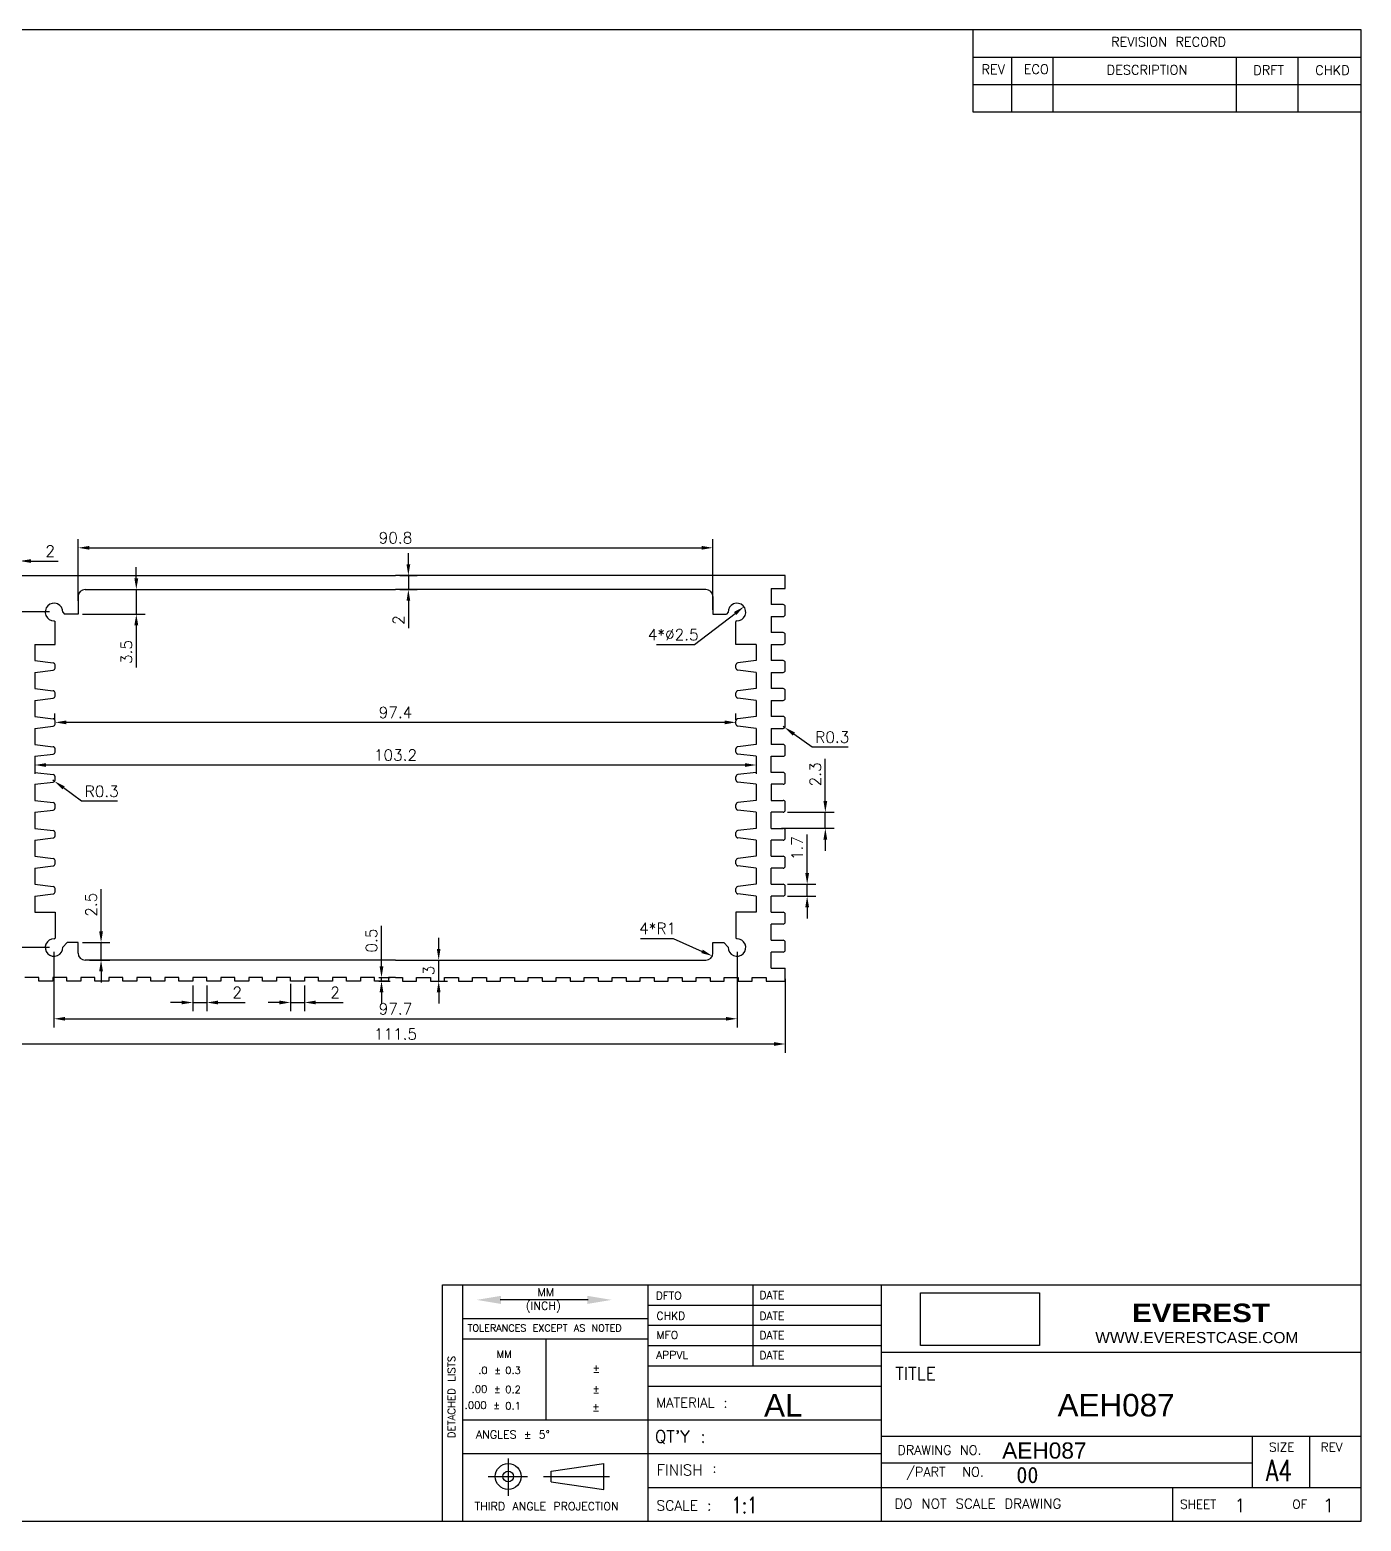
# Model space of a CAD drawing. Header units: millimetres. Extents: x 706 to 994, y 751 to 965.
# Drawn here: x 803.6 to 994, y 751.4 to 964.7 of the extents above; entities that cross this region are included whole.
import ezdxf

# ---------------------------------------------------------------- set-up
doc = ezdxf.new("R2010")
doc.units = ezdxf.units.MM
doc.layers.add('CAXA0', color=7, linetype='Continuous', lineweight=70)
doc.layers.add('绘图', color=7, linetype='Continuous', lineweight=35)
doc.styles.add('_YES', font='ROMANC.SHX', dxfattribs={"height": 1.5})
doc.styles.add('ADESK2', font='romans')
doc.styles.get("Standard").update_dxf_attribs({"font": 'txt.shx'})
doc.dimstyles.new('ISO-25', dxfattribs={"dimtxt": 2.5, "dimasz": 2, "dimexe": 1.25, "dimexo": 0.625, "dimtad": 1, "dimdsep": 46, "dimtxsty": 'Standard', "dimcen": 2.5, "dimclrt": 256, "dimadec": 0, "dimazin": 0, "dimtfac": 1, "dimtmove": 0, "dimatfit": 3, "dimfxl": 1, "dimarcsym": 0})
picture_1 = doc.add_image_def('image1.jpg', size_in_pixel=(1070, 473))

# ---------------------------------------------------------------- blocks, each defined once
blk = doc.blocks.new('*D17')
at = {"layer": 'Defpoints', "color": 0, "lineweight": 35, "transparency": 16777216}
for p in [(826.91, 828.63), (828.91, 828.63), (828.91, 825.56)]:
    blk.add_point(p, dxfattribs=at)
at = {"layer": '绘图', "color": 0, "lineweight": -2, "transparency": 16777216}
for p, q in [((826.91, 828), (826.91, 824.31)), ((828.91, 828), (828.91, 824.31)), ((825.31, 825.56), (823.71, 825.56)), ((826.91, 825.56), (828.91, 825.56)), ((830.51, 825.56), (834.43, 825.56))]:
    blk.add_line(p, q, dxfattribs=at)
at = {"layer": '绘图', "color": 0, "lineweight": 35, "transparency": 16777216}
for points in [[(825.31, 825.83), (825.31, 825.3), (826.91, 825.56)], [(830.51, 825.83), (830.51, 825.3), (828.91, 825.56)]]:
    blk.add_solid(points, dxfattribs=at)
at = {"layer": '绘图', "lineweight": 25, "transparency": 16777216, "insert": (833.27, 826.99), "char_height": 1.6, "attachment_point": 5}
blk.add_mtext('2', dxfattribs=at)
blk = doc.blocks.new('*D18')
at = {"layer": 'Defpoints', "color": 0, "lineweight": 35, "transparency": 16777216}
for p in [(840.91, 828.88), (842.91, 828.63), (842.91, 825.57)]:
    blk.add_point(p, dxfattribs=at)
at = {"layer": '绘图', "color": 0, "lineweight": -2, "transparency": 16777216}
for p, q in [((840.91, 828.25), (840.91, 824.32)), ((842.91, 828), (842.91, 824.32)), ((839.31, 825.57), (837.71, 825.57)), ((840.91, 825.57), (842.91, 825.57)), ((844.51, 825.57), (848.43, 825.57))]:
    blk.add_line(p, q, dxfattribs=at)
at = {"layer": '绘图', "color": 0, "lineweight": 35, "transparency": 16777216}
for points in [[(839.31, 825.84), (839.31, 825.3), (840.91, 825.57)], [(844.51, 825.84), (844.51, 825.3), (842.91, 825.57)]]:
    blk.add_solid(points, dxfattribs=at)
at = {"layer": '绘图', "lineweight": 25, "transparency": 16777216, "insert": (847.27, 827), "char_height": 1.6, "attachment_point": 5}
blk.add_mtext('2', dxfattribs=at)
blk = doc.blocks.new('*D19')
at = {"layer": 'Defpoints', "color": 0, "lineweight": 35, "transparency": 16777216}
for p in [(807.06, 833.43), (904.76, 833.43), (904.76, 823.24)]:
    blk.add_point(p, dxfattribs=at)
at = {"layer": '绘图', "color": 0, "lineweight": -2, "transparency": 16777216}
for p, q in [((807.06, 832.8), (807.06, 821.99)), ((904.76, 832.8), (904.76, 821.99)), ((808.66, 823.24), (903.16, 823.24))]:
    blk.add_line(p, q, dxfattribs=at)
at = {"layer": '绘图', "color": 0, "lineweight": 35, "transparency": 16777216}
for points in [[(808.66, 823.5), (808.66, 822.97), (807.06, 823.24)], [(903.16, 823.5), (903.16, 822.97), (904.76, 823.24)]]:
    blk.add_solid(points, dxfattribs=at)
at = {"layer": '绘图', "lineweight": 25, "transparency": 16777216, "insert": (855.91, 824.66), "char_height": 1.6, "attachment_point": 5}
blk.add_mtext('97.7', dxfattribs=at)
blk = doc.blocks.new('*D20')
at = {"layer": 'Defpoints', "color": 0, "lineweight": 35, "transparency": 16777216}
for p in [(800.16, 829.55), (911.66, 829.55), (911.66, 819.63)]:
    blk.add_point(p, dxfattribs=at)
at = {"layer": '绘图', "color": 0, "lineweight": -2, "transparency": 16777216}
for p, q in [((800.16, 828.93), (800.16, 818.38)), ((911.66, 828.93), (911.66, 818.38)), ((801.76, 819.63), (910.06, 819.63))]:
    blk.add_line(p, q, dxfattribs=at)
at = {"layer": '绘图', "color": 0, "lineweight": 35, "transparency": 16777216}
for points in [[(801.76, 819.9), (801.76, 819.36), (800.16, 819.63)], [(910.06, 819.9), (910.06, 819.36), (911.66, 819.63)]]:
    blk.add_solid(points, dxfattribs=at)
at = {"layer": '绘图', "lineweight": 25, "transparency": 16777216, "insert": (855.91, 821.05), "char_height": 1.6, "attachment_point": 5}
blk.add_mtext('111.5', dxfattribs=at)
blk = doc.blocks.new('*D21')
at = {"layer": 'Defpoints', "color": 0, "lineweight": 35, "transparency": 16777216}
for p in [(806.91, 857.4), (807.15, 857.22)]:
    blk.add_point(p, dxfattribs=at)
at = {"layer": '绘图', "color": 0, "lineweight": -2, "transparency": 16777216}
for p, q in [((806.91, 857.4), (807.15, 857.22)), ((811.01, 854.36), (808.44, 856.26)), ((816.17, 854.36), (811.01, 854.36))]:
    blk.add_line(p, q, dxfattribs=at)
at = {"layer": '绘图', "color": 0, "lineweight": 35, "transparency": 16777216}
blk.add_solid([(808.6, 856.48), (808.28, 856.05), (807.15, 857.22)], dxfattribs=at)
at = {"layer": '绘图', "lineweight": 25, "transparency": 16777216, "insert": (813.9, 855.78), "char_height": 1.6, "attachment_point": 5}
blk.add_mtext('R0.3', dxfattribs=at)
blk = doc.blocks.new('*D22')
at = {"layer": 'Defpoints', "color": 0, "lineweight": 35, "transparency": 16777216}
for p in [(911.36, 865.08), (911.6, 864.9)]:
    blk.add_point(p, dxfattribs=at)
at = {"layer": '绘图', "color": 0, "lineweight": -2, "transparency": 16777216}
for p, q in [((911.36, 865.08), (911.6, 864.9)), ((915.5, 862.1), (912.9, 863.97)), ((920.66, 862.1), (915.5, 862.1))]:
    blk.add_line(p, q, dxfattribs=at)
at = {"layer": '绘图', "color": 0, "lineweight": 35, "transparency": 16777216}
blk.add_solid([(913.06, 864.19), (912.75, 863.75), (911.6, 864.9)], dxfattribs=at)
at = {"layer": '绘图', "lineweight": 25, "transparency": 16777216, "insert": (918.39, 863.53), "char_height": 1.6, "attachment_point": 5}
blk.add_mtext('R0.3', dxfattribs=at)
blk = doc.blocks.new('*D23')
at = {"layer": 'Defpoints', "color": 0, "lineweight": 35, "transparency": 16777216}
for p in [(852.91, 829.13), (852.91, 828.63), (853.91, 829.13)]:
    blk.add_point(p, dxfattribs=at)
at = {"layer": '绘图', "color": 0, "lineweight": -2, "transparency": 16777216}
for p, q in [((853.91, 830.73), (853.91, 836.51)), ((853.54, 829.13), (855.16, 829.13)), ((853.54, 828.63), (855.16, 828.63)), ((853.91, 828.63), (853.91, 829.13)), ((853.91, 827.03), (853.91, 825.43))]:
    blk.add_line(p, q, dxfattribs=at)
at = {"layer": '绘图', "color": 0, "lineweight": 35, "transparency": 16777216}
for points in [[(853.64, 830.73), (854.18, 830.73), (853.91, 829.13)], [(853.64, 827.03), (854.18, 827.03), (853.91, 828.63)]]:
    blk.add_solid(points, dxfattribs=at)
at = {"layer": '绘图', "lineweight": 25, "transparency": 16777216, "insert": (852.49, 834.42), "char_height": 1.6, "attachment_point": 5, "rotation": 90}
blk.add_mtext('0.5', dxfattribs=at)
blk = doc.blocks.new('*D24')
at = {"layer": 'Defpoints', "color": 0, "lineweight": 35, "transparency": 16777216}
for p in [(855.91, 831.63), (862.09, 831.63), (861.91, 828.63)]:
    blk.add_point(p, dxfattribs=at)
at = {"layer": '绘图', "color": 0, "lineweight": -2, "transparency": 16777216}
for p, q in [((862.09, 833.23), (862.09, 834.83)), ((856.54, 831.63), (863.34, 831.63)), ((862.09, 828.63), (862.09, 831.63)), ((862.54, 828.63), (863.34, 828.63)), ((862.09, 827.03), (862.09, 825.43))]:
    blk.add_line(p, q, dxfattribs=at)
at = {"layer": '绘图', "color": 0, "lineweight": 35, "transparency": 16777216}
for points in [[(861.82, 833.23), (862.35, 833.23), (862.09, 831.63)], [(861.82, 827.03), (862.35, 827.03), (862.09, 828.63)]]:
    blk.add_solid(points, dxfattribs=at)
at = {"layer": '绘图', "lineweight": 25, "transparency": 16777216, "insert": (860.66, 830.13), "char_height": 1.6, "attachment_point": 5, "rotation": 90}
blk.add_mtext('3', dxfattribs=at)
blk = doc.blocks.new('*D25')
at = {"layer": 'Defpoints', "color": 0, "lineweight": 35, "transparency": 16777216}
for p in [(911.36, 842.48), (911.36, 840.78), (914.79, 842.48)]:
    blk.add_point(p, dxfattribs=at)
at = {"layer": '绘图', "color": 0, "lineweight": -2, "transparency": 16777216}
for p, q in [((914.79, 844.08), (914.79, 849.6)), ((911.99, 842.48), (916.04, 842.48)), ((911.99, 840.78), (916.04, 840.78)), ((914.79, 840.78), (914.79, 842.48)), ((914.79, 839.18), (914.79, 837.58))]:
    blk.add_line(p, q, dxfattribs=at)
at = {"layer": '绘图', "color": 0, "lineweight": 35, "transparency": 16777216}
for points in [[(914.52, 844.08), (915.06, 844.08), (914.79, 842.48)], [(914.52, 839.18), (915.06, 839.18), (914.79, 840.78)]]:
    blk.add_solid(points, dxfattribs=at)
at = {"layer": '绘图', "lineweight": 25, "transparency": 16777216, "insert": (913.37, 847.64), "char_height": 1.6, "attachment_point": 5, "rotation": 90}
blk.add_mtext('1.7', dxfattribs=at)
blk = doc.blocks.new('*D26')
at = {"layer": 'Defpoints', "color": 0, "lineweight": 35, "transparency": 16777216}
for p in [(911.36, 852.78), (917.39, 852.78), (910.51, 850.48)]:
    blk.add_point(p, dxfattribs=at)
at = {"layer": '绘图', "color": 0, "lineweight": -2, "transparency": 16777216}
for p, q in [((917.39, 854.38), (917.39, 860.43)), ((911.99, 852.78), (918.64, 852.78)), ((917.39, 850.48), (917.39, 852.78)), ((911.14, 850.48), (918.64, 850.48)), ((917.39, 848.88), (917.39, 847.28))]:
    blk.add_line(p, q, dxfattribs=at)
at = {"layer": '绘图', "color": 0, "lineweight": 35, "transparency": 16777216}
for points in [[(917.12, 854.38), (917.66, 854.38), (917.39, 852.78)], [(917.12, 848.88), (917.66, 848.88), (917.39, 850.48)]]:
    blk.add_solid(points, dxfattribs=at)
at = {"layer": '绘图', "lineweight": 25, "transparency": 16777216, "insert": (915.96, 858.2), "char_height": 1.6, "attachment_point": 5, "rotation": 90}
blk.add_mtext('2.3', dxfattribs=at)
blk = doc.blocks.new('*D27')
at = {"layer": 'Defpoints', "color": 0, "lineweight": 35, "transparency": 16777216}
for p in [(797.1, 833.43), (807.06, 833.43), (801.54, 828.63)]:
    blk.add_point(p, dxfattribs=at)
at = {"layer": '绘图', "color": 0, "lineweight": -2, "transparency": 16777216}
for p, q in [((806.44, 833.43), (795.85, 833.43)), ((797.1, 830.23), (797.1, 831.83)), ((800.91, 828.63), (795.85, 828.63))]:
    blk.add_line(p, q, dxfattribs=at)
at = {"layer": '绘图', "color": 0, "lineweight": 35, "transparency": 16777216}
for points in [[(796.84, 831.83), (797.37, 831.83), (797.1, 833.43)], [(796.84, 830.23), (797.37, 830.23), (797.1, 828.63)]]:
    blk.add_solid(points, dxfattribs=at)
at = {"layer": '绘图', "lineweight": 25, "transparency": 16777216, "insert": (795.68, 831.03), "char_height": 1.6, "attachment_point": 5, "rotation": 90}
blk.add_mtext('4.8', dxfattribs=at)
blk = doc.blocks.new('*D28')
at = {"layer": 'Defpoints', "color": 0, "lineweight": 35, "transparency": 16777216}
for p in [(796.97, 881.43), (807.06, 881.43), (807.06, 833.43)]:
    blk.add_point(p, dxfattribs=at)
at = {"layer": '绘图', "color": 0, "lineweight": -2, "transparency": 16777216}
for p, q in [((806.44, 881.43), (795.72, 881.43)), ((796.97, 835.03), (796.97, 879.83)), ((806.44, 833.43), (795.72, 833.43))]:
    blk.add_line(p, q, dxfattribs=at)
at = {"layer": '绘图', "color": 0, "lineweight": 35, "transparency": 16777216}
for points in [[(796.7, 879.83), (797.24, 879.83), (796.97, 881.43)], [(796.7, 835.03), (797.24, 835.03), (796.97, 833.43)]]:
    blk.add_solid(points, dxfattribs=at)
at = {"layer": '绘图', "lineweight": 25, "transparency": 16777216, "insert": (795.54, 857.43), "char_height": 1.6, "attachment_point": 5, "rotation": 90}
blk.add_mtext('48', dxfattribs=at)
blk = doc.blocks.new('*D30')
at = {"layer": 'Defpoints', "color": 0, "lineweight": 35, "transparency": 16777216}
for p in [(802.16, 888.72), (800.16, 884.78), (802.16, 884.78)]:
    blk.add_point(p, dxfattribs=at)
at = {"layer": '绘图', "color": 0, "lineweight": -2, "transparency": 16777216}
for p, q in [((800.16, 885.4), (800.16, 889.97)), ((802.16, 885.4), (802.16, 889.97)), ((798.56, 888.72), (796.96, 888.72)), ((800.16, 888.72), (802.16, 888.72)), ((803.76, 888.72), (807.68, 888.72))]:
    blk.add_line(p, q, dxfattribs=at)
at = {"layer": '绘图', "color": 0, "lineweight": 35, "transparency": 16777216}
for points in [[(798.56, 888.98), (798.56, 888.45), (800.16, 888.72)], [(803.76, 888.98), (803.76, 888.45), (802.16, 888.72)]]:
    blk.add_solid(points, dxfattribs=at)
at = {"layer": '绘图', "lineweight": 25, "transparency": 16777216, "insert": (806.52, 890.14), "char_height": 1.6, "attachment_point": 5}
blk.add_mtext('2', dxfattribs=at)
blk = doc.blocks.new('*D31')
at = {"layer": 'Defpoints', "color": 0, "lineweight": 35, "transparency": 16777216}
for p in [(901.31, 890.61), (810.51, 882.38), (901.31, 881.13)]:
    blk.add_point(p, dxfattribs=at)
at = {"layer": '绘图', "color": 0, "lineweight": -2, "transparency": 16777216}
for p, q in [((810.51, 883), (810.51, 891.86)), ((901.31, 881.75), (901.31, 891.86)), ((812.11, 890.61), (899.71, 890.61))]:
    blk.add_line(p, q, dxfattribs=at)
at = {"layer": '绘图', "color": 0, "lineweight": 35, "transparency": 16777216}
for points in [[(812.11, 890.87), (812.11, 890.34), (810.51, 890.61)], [(899.71, 890.87), (899.71, 890.34), (901.31, 890.61)]]:
    blk.add_solid(points, dxfattribs=at)
at = {"layer": '绘图', "lineweight": 25, "transparency": 16777216, "insert": (855.91, 892.03), "char_height": 1.6, "attachment_point": 5}
blk.add_mtext('90.8', dxfattribs=at)
blk = doc.blocks.new('*D32')
at = {"layer": 'Defpoints', "color": 0, "lineweight": 35, "transparency": 16777216}
for p in [(855.91, 886.63), (855.91, 884.63), (857.75, 884.63)]:
    blk.add_point(p, dxfattribs=at)
at = {"layer": '绘图', "color": 0, "lineweight": -2, "transparency": 16777216}
for p, q in [((857.75, 888.23), (857.75, 889.83)), ((856.54, 886.63), (859, 886.63)), ((857.75, 886.63), (857.75, 884.63)), ((856.54, 884.63), (859, 884.63)), ((857.75, 883.03), (857.75, 879.11))]:
    blk.add_line(p, q, dxfattribs=at)
at = {"layer": '绘图', "color": 0, "lineweight": 35, "transparency": 16777216}
for points in [[(857.49, 888.23), (858.02, 888.23), (857.75, 886.63)], [(857.49, 883.03), (858.02, 883.03), (857.75, 884.63)]]:
    blk.add_solid(points, dxfattribs=at)
at = {"layer": '绘图', "lineweight": 25, "transparency": 16777216, "insert": (856.33, 880.27), "char_height": 1.6, "attachment_point": 5, "rotation": 90}
blk.add_mtext('2', dxfattribs=at)
blk = doc.blocks.new('*D33')
at = {"layer": 'Defpoints', "color": 0, "lineweight": 35, "transparency": 16777216}
for p in [(811.51, 884.63), (810.51, 881.13), (818.84, 881.13)]:
    blk.add_point(p, dxfattribs=at)
at = {"layer": '绘图', "color": 0, "lineweight": -2, "transparency": 16777216}
for p, q in [((818.84, 886.23), (818.84, 887.83)), ((812.14, 884.63), (820.09, 884.63)), ((818.84, 884.63), (818.84, 881.13)), ((811.14, 881.13), (820.09, 881.13)), ((818.84, 879.53), (818.84, 873.48))]:
    blk.add_line(p, q, dxfattribs=at)
at = {"layer": '绘图', "color": 0, "lineweight": 35, "transparency": 16777216}
for points in [[(818.57, 886.23), (819.11, 886.23), (818.84, 884.63)], [(818.57, 879.53), (819.11, 879.53), (818.84, 881.13)]]:
    blk.add_solid(points, dxfattribs=at)
at = {"layer": '绘图', "lineweight": 25, "transparency": 16777216, "insert": (817.42, 875.7), "char_height": 1.6, "attachment_point": 5, "rotation": 90}
blk.add_mtext('3.5', dxfattribs=at)
blk = doc.blocks.new('*D34')
at = {"layer": 'Defpoints', "color": 0, "lineweight": 35, "transparency": 16777216}
for p in [(810.51, 834.13), (813.8, 834.13), (811.51, 831.63)]:
    blk.add_point(p, dxfattribs=at)
at = {"layer": '绘图', "color": 0, "lineweight": -2, "transparency": 16777216}
for p, q in [((813.8, 835.73), (813.8, 841.78)), ((811.14, 834.13), (815.05, 834.13)), ((813.8, 831.63), (813.8, 834.13)), ((812.14, 831.63), (815.05, 831.63)), ((813.8, 830.03), (813.8, 828.43))]:
    blk.add_line(p, q, dxfattribs=at)
at = {"layer": '绘图', "color": 0, "lineweight": 35, "transparency": 16777216}
for points in [[(813.53, 835.73), (814.07, 835.73), (813.8, 834.13)], [(813.53, 830.03), (814.07, 830.03), (813.8, 831.63)]]:
    blk.add_solid(points, dxfattribs=at)
at = {"layer": '绘图', "lineweight": 25, "transparency": 16777216, "insert": (812.38, 839.55), "char_height": 1.6, "attachment_point": 5, "rotation": 90}
blk.add_mtext('2.5', dxfattribs=at)
blk = doc.blocks.new('*D35')
at = {"layer": 'Defpoints', "color": 0, "lineweight": 35, "transparency": 16777216}
for p in [(807.21, 865.64), (807.21, 865.4), (904.61, 865.4)]:
    blk.add_point(p, dxfattribs=at)
at = {"layer": '绘图', "color": 0, "lineweight": -2, "transparency": 16777216}
for p, q in [((807.21, 866.02), (807.21, 866.89)), ((904.61, 866.02), (904.61, 866.89)), ((903.01, 865.64), (808.81, 865.64))]:
    blk.add_line(p, q, dxfattribs=at)
at = {"layer": '绘图', "color": 0, "lineweight": 35, "transparency": 16777216}
for points in [[(808.81, 865.9), (808.81, 865.37), (807.21, 865.64)], [(903.01, 865.9), (903.01, 865.37), (904.61, 865.64)]]:
    blk.add_solid(points, dxfattribs=at)
at = {"layer": '绘图', "lineweight": 25, "transparency": 16777216, "insert": (855.91, 867.06), "char_height": 1.6, "attachment_point": 5}
blk.add_mtext('97.4', dxfattribs=at)
blk = doc.blocks.new('*D36')
at = {"layer": 'Defpoints', "color": 0, "lineweight": 35, "transparency": 16777216}
for p in [(804.31, 860.78), (907.51, 860.78), (907.51, 859.54)]:
    blk.add_point(p, dxfattribs=at)
at = {"layer": '绘图', "color": 0, "lineweight": -2, "transparency": 16777216}
for p, q in [((804.31, 860.15), (804.31, 858.29)), ((907.51, 860.15), (907.51, 858.29)), ((805.91, 859.54), (905.91, 859.54))]:
    blk.add_line(p, q, dxfattribs=at)
at = {"layer": '绘图', "color": 0, "lineweight": 35, "transparency": 16777216}
for points in [[(805.91, 859.8), (805.91, 859.27), (804.31, 859.54)], [(905.91, 859.8), (905.91, 859.27), (907.51, 859.54)]]:
    blk.add_solid(points, dxfattribs=at)
at = {"layer": '绘图', "lineweight": 25, "transparency": 16777216, "insert": (855.91, 860.96), "char_height": 1.6, "attachment_point": 5}
blk.add_mtext('103.2', dxfattribs=at)
blk = doc.blocks.new('logo')
at = {"lineweight": 25}
image = blk.add_image(picture_1, insert=(0, 0), size_in_units=(153.4, 67.8), dxfattribs=at)
image.dxf.flags = 7

msp = doc.modelspace()

# ---------------------------------------------------------------- linework, layer by layer
at = {"layer": 'CAXA0', "color": 0, "lineweight": 25}
for p, q in [((994.0312, 964.7031), (706.4973, 964.7031)), ((938.4747, 964.7031), (938.4747, 952.9641)), ((994.0312, 751.3715), (994.0312, 964.7031)), ((938.4747, 960.7901), (994.0312, 960.7901)), ((944.0486, 952.9641), (944.0486, 960.7901)), ((949.9963, 952.9641), (949.9963, 960.7901)), ((976.2201, 952.9641), (976.2201, 960.7901)), ((985.0097, 952.9641), (985.0097, 960.7901)), ((938.4747, 956.8771), (994.0312, 956.8771)), ((938.4747, 952.9641), (994.0312, 952.9641)), ((865.5299, 751.3715), (865.5299, 785.1876)), ((892.017, 785.1876), (892.017, 751.3715)), ((907.0643, 773.5935), (907.0643, 785.1876)), ((925.4321, 751.3715), (925.4321, 785.1876)), ((883.4872, 783.0256), (870.9004, 783.0256)), ((892.017, 782.2891), (925.4321, 782.2891)), ((865.5299, 780.3568), (892.017, 780.3568)), ((892.017, 779.3906), (925.4321, 779.3906)), ((865.5299, 777.4582), (892.017, 777.4582)), ((877.4509, 765.8641), (877.4509, 777.4582)), ((892.017, 776.4921), (925.4321, 776.4921)), ((925.4321, 775.5259), (994.0312, 775.5259)), ((892.017, 773.5935), (925.4321, 773.5935)), ((892.017, 770.695), (925.4321, 770.695)), ((865.5299, 765.8641), (925.4321, 765.8641)), ((925.4321, 763.5453), (994.0312, 763.5453)), ((978.5016, 756.2024), (978.5016, 763.5453)), ((986.6883, 756.2024), (986.6883, 763.5453)), ((865.5299, 761.0332), (925.4321, 761.0332)), ((872.0308, 760.3293), (872.0308, 754.989)), ((878.1969, 758.5329), (885.6989, 759.6111)), ((885.6989, 755.9126), (885.6989, 759.6111)), ((925.4321, 759.6978), (978.5016, 759.6978)), ((869.1533, 757.7619), (874.8055, 757.7619)), ((877.0664, 757.7619), (886.521, 757.7619)), ((878.1969, 756.9909), (878.1969, 758.5329)), ((878.1969, 756.9909), (885.6989, 755.9126)), ((892.017, 756.2024), (925.4321, 756.2024)), ((925.4321, 756.2024), (994.0312, 756.2024)), ((967.1106, 751.3715), (967.1106, 756.2024)), ((706.4973, 751.3715), (994.0312, 751.3715))]:
    msp.add_line(p, q, dxfattribs=at)
at = {"layer": 'CAXA0', "color": 0, "linetype": 'Continuous', "lineweight": 25}
for p, q in [((862.6313, 751.3715), (862.6313, 785.1876)), ((862.6313, 785.1876), (994.0312, 785.1876))]:
    msp.add_line(p, q, dxfattribs=at)
at = {"layer": 'CAXA0', "color": 0, "lineweight": 25}
for radius in [1.8498, 0.7708]:
    msp.add_circle((872.0308, 757.7619), radius, dxfattribs=at)
for points in [[(870.9873, 782.4459), (870.9873, 783.6053), (867.509, 783.0256)], [(883.3511, 783.6053), (883.3511, 782.4459), (886.8293, 783.0256)]]:
    msp.add_solid(points, dxfattribs=at)
at = {"layer": '绘图', "lineweight": 25}
for p, q in [((800.1611, 886.6295), (855.9111, 886.6295)), ((911.6611, 886.6295), (855.9111, 886.6295)), ((911.6611, 884.7795), (911.6611, 886.6295)), ((810.5111, 883.6295), (810.5111, 881.1295)), ((811.5111, 884.6295), (855.9111, 884.6295)), ((900.3111, 884.6295), (855.9111, 884.6295)), ((901.3111, 883.6295), (901.3111, 881.1295)), ((909.6611, 884.7795), (911.6611, 884.7795)), ((909.6611, 884.7795), (909.6611, 882.4795)), ((808.3102, 881.3825), (808.5632, 881.1295)), ((810.5111, 881.1295), (808.5632, 881.1295)), ((898.6588, 876.7639), (904.483, 881.2169)), ((901.3111, 881.1295), (903.259, 881.1295)), ((903.512, 881.3825), (903.259, 881.1295)), ((911.3611, 882.4795), (909.6611, 882.4795)), ((911.6611, 881.0795), (911.6611, 882.1795)), ((807.1081, 880.1804), (807.2111, 880.0774)), ((807.2111, 876.7795), (807.2111, 880.0774)), ((904.714, 880.1804), (904.6111, 880.0774)), ((904.6111, 876.7795), (904.6111, 880.0774)), ((909.6611, 880.7795), (911.3611, 880.7795)), ((909.6611, 880.7795), (909.6611, 878.4795)), ((911.3611, 878.4795), (909.6611, 878.4795)), ((911.6611, 877.0795), (911.6611, 878.1795)), ((804.3111, 876.7795), (804.3111, 874.4795)), ((804.3111, 876.7795), (807.2111, 876.7795)), ((893.2343, 876.7639), (898.6588, 876.7639)), ((907.5111, 876.7795), (904.6111, 876.7795)), ((907.5111, 876.7795), (907.5111, 874.4795)), ((909.6611, 876.7795), (911.3611, 876.7795)), ((909.6611, 876.7795), (909.6611, 874.4795)), ((804.3111, 874.4795), (806.947, 874.1614)), ((804.3111, 872.7795), (806.947, 873.0976)), ((804.3111, 872.7795), (804.3111, 870.4795)), ((807.2111, 873.3955), (807.2111, 873.8635)), ((904.6111, 873.3955), (904.6111, 873.8635)), ((907.5111, 874.4795), (904.8751, 874.1614)), ((907.5111, 872.7795), (904.8751, 873.0976)), ((907.5111, 872.7795), (907.5111, 870.4795)), ((911.3611, 874.4795), (909.6611, 874.4795)), ((909.6611, 872.7795), (911.3611, 872.7795)), ((909.6611, 872.7795), (909.6611, 870.4795)), ((911.6611, 873.0795), (911.6611, 874.1795)), ((804.3111, 870.4795), (806.947, 870.1614)), ((907.5111, 870.4795), (904.8751, 870.1614)), ((911.3611, 870.4795), (909.6611, 870.4795)), ((804.3111, 868.7795), (806.947, 869.0976)), ((804.3111, 868.7795), (804.3111, 866.4795)), ((807.2111, 869.3955), (807.2111, 869.8635)), ((904.6111, 869.3955), (904.6111, 869.8635)), ((907.5111, 868.7795), (904.8751, 869.0976)), ((907.5111, 868.7795), (907.5111, 866.4795)), ((909.6611, 868.7795), (911.3611, 868.7795)), ((909.6611, 868.7795), (909.6611, 866.4795)), ((911.6611, 869.0795), (911.6611, 870.1795)), ((804.3111, 866.4795), (806.947, 866.1614)), ((907.5111, 866.4795), (904.8751, 866.1614)), ((911.3611, 866.4795), (909.6611, 866.4795)), ((911.6611, 865.0795), (911.6611, 866.1795)), ((804.3111, 864.7795), (806.947, 865.0976)), ((804.3111, 864.7795), (804.3111, 862.4795)), ((807.2111, 865.3955), (807.2111, 865.8635)), ((904.6111, 865.3955), (904.6111, 865.8635)), ((907.5111, 864.7795), (904.8751, 865.0976)), ((907.5111, 864.7795), (907.5111, 862.4795)), ((909.6611, 864.7795), (911.3611, 864.7795)), ((909.6611, 864.7795), (909.6611, 862.4795)), ((804.3111, 862.4795), (806.947, 862.1614)), ((807.2111, 861.3955), (807.2111, 861.8635)), ((904.6111, 861.3955), (904.6111, 861.8635)), ((907.5111, 862.4795), (904.8751, 862.1614)), ((911.3611, 862.4795), (909.6611, 862.4795)), ((911.6611, 861.0795), (911.6611, 862.1795)), ((804.3111, 860.7795), (806.947, 861.0976)), ((804.3111, 860.7795), (804.3111, 858.4795)), ((907.5111, 860.7795), (904.8751, 861.0976)), ((907.5111, 860.7795), (907.5111, 858.4795)), ((909.6611, 858.4795), (909.6611, 860.7795)), ((909.6611, 860.7795), (911.3611, 860.7795)), ((804.3111, 858.4795), (806.947, 858.1614)), ((807.2111, 857.3955), (807.2111, 857.8635)), ((904.6111, 857.3955), (904.6111, 857.8635)), ((907.5111, 858.4795), (904.8751, 858.1614)), ((911.3611, 858.4795), (909.6611, 858.4795)), ((911.6611, 857.0795), (911.6611, 858.1795)), ((804.3111, 856.7795), (806.947, 857.0976)), ((804.3111, 856.7795), (804.3111, 854.4795)), ((907.5111, 856.7795), (904.8751, 857.0976)), ((907.5111, 856.7795), (907.5111, 854.4795)), ((911.3611, 856.7795), (909.6611, 856.7795)), ((909.6611, 856.7795), (909.6611, 854.4795)), ((804.3111, 854.4795), (806.947, 854.1614)), ((807.2111, 853.3955), (807.2111, 853.8635)), ((904.6111, 853.3955), (904.6111, 853.8635)), ((907.5111, 854.4795), (904.8751, 854.1614)), ((909.6611, 854.4795), (911.3611, 854.4795)), ((911.6611, 853.0795), (911.6611, 854.1795)), ((804.3111, 852.7795), (806.947, 853.0976)), ((804.3111, 852.7795), (804.3111, 850.4795)), ((907.5111, 852.7795), (904.8751, 853.0976)), ((907.5111, 852.7795), (907.5111, 850.4795)), ((911.3611, 852.7795), (909.6611, 852.7795)), ((909.6611, 850.4795), (909.6611, 852.7795)), ((804.3111, 850.4795), (806.947, 850.1614)), ((804.3111, 848.7795), (806.947, 849.0976)), ((807.2111, 849.3955), (807.2111, 849.8635)), ((904.6111, 849.3955), (904.6111, 849.8635)), ((907.5111, 850.4795), (904.8751, 850.1614)), ((907.5111, 848.7795), (904.8751, 849.0976)), ((909.6611, 850.4795), (911.3611, 850.4795)), ((911.6611, 849.0795), (911.6611, 850.1795)), ((804.3111, 848.7795), (804.3111, 846.4795)), ((907.5111, 848.7795), (907.5111, 846.4795)), ((911.3611, 848.7795), (909.6611, 848.7795)), ((909.6611, 846.4795), (909.6611, 848.7795)), ((804.3111, 846.4795), (806.947, 846.1614)), ((804.3111, 844.7795), (806.947, 845.0976)), ((807.2111, 845.3955), (807.2111, 845.8635)), ((904.6111, 845.3955), (904.6111, 845.8635)), ((907.5111, 846.4795), (904.8751, 846.1614)), ((907.5111, 844.7795), (904.8751, 845.0976)), ((909.6611, 846.4795), (911.3611, 846.4795)), ((911.6611, 845.0795), (911.6611, 846.1795)), ((804.3111, 844.7795), (804.3111, 842.4795)), ((907.5111, 844.7795), (907.5111, 842.4795)), ((911.3611, 844.7795), (909.6611, 844.7795)), ((909.6611, 842.4795), (909.6611, 844.7795)), ((804.3111, 842.4795), (806.947, 842.1614)), ((804.3111, 840.7795), (806.947, 841.0976)), ((804.3111, 840.7795), (804.3111, 838.4795)), ((807.2111, 841.3955), (807.2111, 841.8635)), ((904.6111, 841.3955), (904.6111, 841.8635)), ((907.5111, 842.4795), (904.8751, 842.1614)), ((907.5111, 840.7795), (904.8751, 841.0976)), ((907.5111, 840.7795), (907.5111, 838.4795)), ((909.6611, 842.4795), (911.3611, 842.4795)), ((911.3611, 840.7795), (909.6611, 840.7795)), ((909.6611, 838.4795), (909.6611, 840.7795)), ((911.6611, 841.0795), (911.6611, 842.1795)), ((804.3111, 838.4795), (807.2111, 838.4795)), ((807.2111, 838.4795), (807.2111, 834.7816)), ((907.5111, 838.4795), (904.6111, 838.4795)), ((904.6111, 838.4795), (904.6111, 834.7816)), ((909.6611, 838.4795), (911.3611, 838.4795)), ((911.3611, 836.7795), (909.6611, 836.7795)), ((909.6611, 834.4795), (909.6611, 836.7795)), ((911.6611, 837.0795), (911.6611, 838.1795)), ((807.1081, 834.6786), (807.2111, 834.7816)), ((808.3102, 833.4765), (808.9632, 834.1295)), ((810.5111, 834.1295), (808.9632, 834.1295)), ((810.5111, 832.6295), (810.5111, 834.1295)), ((890.9464, 834.7324), (895.622, 834.7324)), ((895.622, 834.7324), (899.7636, 832.875)), ((901.3111, 832.6295), (901.3111, 834.1295)), ((901.3111, 834.1295), (902.859, 834.1295)), ((903.512, 833.4765), (902.859, 834.1295)), ((904.714, 834.6786), (904.6111, 834.7816)), ((909.6611, 834.4795), (911.3611, 834.4795)), ((911.6611, 833.0795), (911.6611, 834.1795)), ((911.3611, 832.7795), (909.6611, 832.7795)), ((909.6611, 830.4795), (909.6611, 832.7795)), ((855.9111, 831.6295), (811.5111, 831.6295)), ((855.9111, 831.6295), (900.3111, 831.6295)), ((909.6611, 830.4795), (911.6611, 830.4795)), ((911.6611, 828.6295), (911.6611, 830.4795)), ((804.9111, 829.1295), (802.9111, 829.1295)), ((804.9111, 828.6295), (804.9111, 829.1295)), ((806.9111, 828.6295), (804.9111, 828.6295)), ((808.9111, 829.1295), (806.9111, 829.1295)), ((806.9111, 829.1295), (806.9111, 828.6295)), ((808.9111, 828.6295), (808.9111, 829.1295)), ((810.9111, 828.6295), (808.9111, 828.6295)), ((812.9111, 829.1295), (810.9111, 829.1295)), ((810.9111, 829.1295), (810.9111, 828.6295)), ((812.9111, 828.6295), (812.9111, 829.1295)), ((814.9111, 828.6295), (812.9111, 828.6295)), ((816.9111, 829.1295), (814.9111, 829.1295)), ((814.9111, 829.1295), (814.9111, 828.6295)), ((816.9111, 828.6295), (816.9111, 829.1295)), ((818.9111, 828.6295), (816.9111, 828.6295)), ((820.9111, 829.1295), (818.9111, 829.1295)), ((818.9111, 829.1295), (818.9111, 828.6295)), ((820.9111, 828.6295), (820.9111, 829.1295)), ((822.9111, 828.6295), (820.9111, 828.6295)), ((824.9111, 829.1295), (822.9111, 829.1295)), ((822.9111, 829.1295), (822.9111, 828.6295)), ((824.9111, 828.6295), (824.9111, 829.1295)), ((826.9111, 828.6295), (824.9111, 828.6295)), ((828.9111, 829.1295), (826.9111, 829.1295)), ((826.9111, 829.1295), (826.9111, 828.6295)), ((828.9111, 828.6295), (828.9111, 829.1295)), ((830.9111, 828.6295), (828.9111, 828.6295)), ((832.9111, 829.1295), (830.9111, 829.1295)), ((830.9111, 829.1295), (830.9111, 828.6295)), ((832.9111, 828.6295), (832.9111, 829.1295)), ((834.9111, 828.6295), (832.9111, 828.6295)), ((836.9111, 829.1295), (834.9111, 829.1295)), ((834.9111, 829.1295), (834.9111, 828.6295)), ((836.9111, 828.6295), (836.9111, 829.1295)), ((838.9111, 828.6295), (836.9111, 828.6295)), ((840.9111, 829.1295), (838.9111, 829.1295)), ((838.9111, 829.1295), (838.9111, 828.6295)), ((840.9111, 828.6295), (840.9111, 829.1295)), ((842.9111, 828.6295), (840.9111, 828.6295)), ((844.9111, 829.1295), (842.9111, 829.1295)), ((842.9111, 829.1295), (842.9111, 828.6295)), ((844.9111, 828.6295), (844.9111, 829.1295)), ((846.9111, 828.6295), (844.9111, 828.6295)), ((848.9111, 829.1295), (846.9111, 829.1295)), ((846.9111, 829.1295), (846.9111, 828.6295)), ((848.9111, 828.6295), (848.9111, 829.1295)), ((850.9111, 828.6295), (848.9111, 828.6295)), ((852.9111, 829.1295), (850.9111, 829.1295)), ((850.9111, 829.1295), (850.9111, 828.6295)), ((852.9111, 828.6295), (852.9111, 829.1295)), ((854.9111, 828.6295), (852.9111, 828.6295)), ((855.9111, 829.1295), (854.9111, 829.1295)), ((854.9111, 829.1295), (854.9111, 828.6295)), ((855.9111, 829.1295), (856.9111, 829.1295)), ((856.9111, 829.1295), (856.9111, 828.6295)), ((856.9111, 828.6295), (858.9111, 828.6295)), ((858.9111, 828.6295), (858.9111, 829.1295)), ((858.9111, 829.1295), (860.9111, 829.1295)), ((860.9111, 829.1295), (860.9111, 828.6295)), ((860.9111, 828.6295), (862.9111, 828.6295)), ((862.9111, 828.6295), (862.9111, 829.1295)), ((862.9111, 829.1295), (864.9111, 829.1295)), ((864.9111, 829.1295), (864.9111, 828.6295)), ((864.9111, 828.6295), (866.9111, 828.6295)), ((866.9111, 828.6295), (866.9111, 829.1295)), ((866.9111, 829.1295), (868.9111, 829.1295)), ((868.9111, 829.1295), (868.9111, 828.6295)), ((868.9111, 828.6295), (870.9111, 828.6295)), ((870.9111, 828.6295), (870.9111, 829.1295)), ((870.9111, 829.1295), (872.9111, 829.1295)), ((872.9111, 829.1295), (872.9111, 828.6295)), ((872.9111, 828.6295), (874.9111, 828.6295)), ((874.9111, 828.6295), (874.9111, 829.1295)), ((874.9111, 829.1295), (876.9111, 829.1295)), ((876.9111, 829.1295), (876.9111, 828.6295)), ((876.9111, 828.6295), (878.9111, 828.6295)), ((878.9111, 828.6295), (878.9111, 829.1295)), ((878.9111, 829.1295), (880.9111, 829.1295)), ((880.9111, 829.1295), (880.9111, 828.6295)), ((880.9111, 828.6295), (882.9111, 828.6295)), ((882.9111, 828.6295), (882.9111, 829.1295)), ((882.9111, 829.1295), (884.9111, 829.1295)), ((884.9111, 829.1295), (884.9111, 828.6295)), ((884.9111, 828.6295), (886.9111, 828.6295)), ((886.9111, 828.6295), (886.9111, 829.1295)), ((886.9111, 829.1295), (888.9111, 829.1295)), ((888.9111, 829.1295), (888.9111, 828.6295)), ((888.9111, 828.6295), (890.9111, 828.6295)), ((890.9111, 828.6295), (890.9111, 829.1295)), ((890.9111, 829.1295), (892.9111, 829.1295)), ((892.9111, 829.1295), (892.9111, 828.6295)), ((892.9111, 828.6295), (894.9111, 828.6295)), ((894.9111, 828.6295), (894.9111, 829.1295)), ((894.9111, 829.1295), (896.9111, 829.1295)), ((896.9111, 829.1295), (896.9111, 828.6295)), ((896.9111, 828.6295), (898.9111, 828.6295)), ((898.9111, 828.6295), (898.9111, 829.1295)), ((898.9111, 829.1295), (900.9111, 829.1295)), ((900.9111, 829.1295), (900.9111, 828.6295)), ((900.9111, 828.6295), (902.9111, 828.6295)), ((902.9111, 828.6295), (902.9111, 829.1295)), ((902.9111, 829.1295), (904.9111, 829.1295)), ((904.9111, 829.1295), (904.9111, 828.6295)), ((904.9111, 828.6295), (906.9111, 828.6295)), ((906.9111, 828.6295), (906.9111, 829.1295)), ((906.9111, 829.1295), (908.9111, 829.1295)), ((908.9111, 829.1295), (908.9111, 828.6295)), ((908.9111, 828.6295), (911.6611, 828.6295))]:
    msp.add_line(p, q, dxfattribs=at)
for centre, radius, start, end in [((811.5111, 883.6295), 1, 90, 180), ((900.3111, 883.6295), 1, 0, 90), ((807.0611, 881.4295), 1.25, 357.843643, 272.156357), ((904.7611, 881.4295), 1.25, 267.843643, 182.156357), ((911.3611, 882.1795), 0.3, 0, 90), ((911.3611, 881.0795), 0.3, 270, 0), ((911.3611, 878.1795), 0.3, 0, 90), ((911.3611, 877.0795), 0.3, 270, 0), ((806.9111, 873.8635), 0.3, 0, 83.118276), ((806.9111, 873.3955), 0.3, 276.881724, 0), ((904.9111, 873.8635), 0.3, 96.881724, 180), ((904.9111, 873.3955), 0.3, 180, 263.118276), ((911.3611, 874.1795), 0.3, 0, 90), ((911.3611, 873.0795), 0.3, 270, 0), ((911.3611, 870.1795), 0.3, 0, 90), ((806.9111, 869.8635), 0.3, 0, 83.118276), ((806.9111, 869.3955), 0.3, 276.881724, 0), ((904.9111, 869.8635), 0.3, 96.881724, 180), ((904.9111, 869.3955), 0.3, 180, 263.118276), ((911.3611, 869.0795), 0.3, 270, 0), ((806.9111, 865.8635), 0.3, 0, 83.118276), ((904.9111, 865.8635), 0.3, 96.881724, 180), ((911.3611, 866.1795), 0.3, 360, 90), ((806.9111, 865.3955), 0.3, 276.881724, 0), ((904.9111, 865.3955), 0.3, 180, 263.118276), ((911.3611, 865.0795), 0.3, 270, 360), ((806.9111, 861.8635), 0.3, 0, 83.118276), ((904.9111, 861.8635), 0.3, 96.881724, 180), ((911.3611, 862.1795), 0.3, 0, 90), ((806.9111, 861.3955), 0.3, 276.881724, 0), ((904.9111, 861.3955), 0.3, 180, 263.118276), ((911.3611, 861.0795), 0.3, 270, 0), ((806.9111, 857.8635), 0.3, 0, 83.118276), ((904.9111, 857.8635), 0.3, 96.881724, 180), ((911.3611, 858.1795), 0.3, 0, 90), ((806.9111, 857.3955), 0.3, 276.881724, 0), ((904.9111, 857.3955), 0.3, 180, 263.118276), ((911.3611, 857.0795), 0.3, 270, 0), ((806.9111, 853.8635), 0.3, 0, 83.118276), ((806.9111, 853.3955), 0.3, 276.881724, 0), ((904.9111, 853.8635), 0.3, 96.881724, 180), ((904.9111, 853.3955), 0.3, 180, 263.118276), ((911.3611, 854.1795), 0.3, 0, 90), ((911.3611, 853.0795), 0.3, 270, 0), ((806.9111, 849.8635), 0.3, 0, 83.118276), ((806.9111, 849.3955), 0.3, 276.881724, 0), ((904.9111, 849.8635), 0.3, 96.881724, 180), ((904.9111, 849.3955), 0.3, 180, 263.118276), ((911.3611, 850.1795), 0.3, 0, 90), ((911.3611, 849.0795), 0.3, 270, 0), ((806.9111, 845.8635), 0.3, 0, 83.118276), ((806.9111, 845.3955), 0.3, 276.881724, 0), ((904.9111, 845.8635), 0.3, 96.881724, 180), ((904.9111, 845.3955), 0.3, 180, 263.118276), ((911.3611, 846.1795), 0.3, 0, 90), ((911.3611, 845.0795), 0.3, 270, 0), ((806.9111, 841.8635), 0.3, 0, 83.118276), ((806.9111, 841.3955), 0.3, 276.881724, 0), ((904.9111, 841.8635), 0.3, 96.881724, 180), ((904.9111, 841.3955), 0.3, 180, 263.118276), ((911.3611, 842.1795), 0.3, 360, 90), ((911.3611, 841.0795), 0.3, 270, 360), ((911.3611, 838.1795), 0.3, 0, 90), ((911.3611, 837.0795), 0.3, 270, 0), ((807.0611, 833.4295), 1.25, 87.843643, 2.156357), ((904.7611, 833.4295), 1.25, 177.843643, 92.156357), ((911.3611, 834.1795), 0.3, 0, 90), ((811.5111, 832.6295), 1, 180, 270), ((900.3111, 832.6295), 1, 270, 0), ((911.3611, 833.0795), 0.3, 270, 0)]:
    msp.add_arc(centre, radius, start, end, dxfattribs=at)
for points in [[(904.3211, 881.4287), (904.645, 881.0051), (905.7541, 882.1887)], [(899.8727, 833.1183), (899.6545, 832.6317), (901.2235, 832.2203)]]:
    msp.add_solid(points, dxfattribs=at)

# ---------------------------------------------------------------- block references
at = {"layer": '绘图', "lineweight": 25, "xscale": 0.1111111111110858, "yscale": 0.1111111111110858, "zscale": 0.1111111111110858}
msp.add_blockref('logo', (930.9802, 776.482), dxfattribs=at)

# ---------------------------------------------------------------- texts
at = {"layer": 'CAXA0', "color": 0, "lineweight": 25}
for s, height, p in [('REVISION RECORD', 1.352646, (958.2575, 962.3105)), ('ECO', 1.35265, (945.7651, 958.3953)), ('DRFT', 1.35265, (978.5962, 958.2714)), ('CHKD', 1.35265, (987.4583, 958.2495)), ('(INCH)', 1.15941, (874.5401, 781.6086)), ('MM', 1.15941, (876.208, 783.5391)), ('DFTO', 1.12695, (893.1263, 783.0668)), ('CHKD', 1.12695, (893.2526, 780.1802)), ('TOLERANCES EXCEPT AS NOTED', 1.004823, (866.2311, 778.5091)), ('MFO', 1.12695, (893.2416, 777.4467)), ('MM ', 1.04347, (870.3753, 774.7387)), ('APPVL', 1.12695, (893.1918, 774.5829)), ('.0 %%P ', 1.04347, (867.7442, 772.428)), ('0.3', 1.04347, (871.6106, 772.428)), (' %%P', 1.15941, (883.0464, 772.6531)), ('TITLE', 1.78549, (927.3951, 771.601)), ('.00 %%P ', 1.04347, (866.8115, 769.7476)), ('0.2', 1.04347, (871.6106, 769.7038)), (' %%P', 1.15941, (883.0293, 769.6749)), ('.000 %%P ', 1.04347, (865.8156, 767.4369)), ('0.1', 1.04347, (871.6106, 767.351)), (' %%P', 1.15941, (882.9972, 767.1074)), ('MATERIAL :', 1.38782, (893.1837, 767.6273)), ('ANGLES %%P 5%%d', 1.159411, (867.4135, 763.1772)), ("QT'Y :", 1.75303, (893.013, 762.6082)), ('DRAWING NO.', 1.33825, (927.6983, 760.8738)), ('FINISH', 1.56521, (893.2611, 757.9142)), ('/PART  NO.', 1.33825, (928.9591, 757.7511)), ('THIRD ANGLE PROJECTION', 1.159411, (867.2265, 752.929)), ('SCALE :', 1.46086, (893.2291, 752.8806)), ('DO NOT SCALE DRAWING', 1.408685, (927.2744, 753.166))]:
    msp.add_text(s, height=height, dxfattribs=at).set_placement(p)
for s, height, style, p in [('REV', 1.35265, 'ADESK2', (939.7264, 958.3696)), ('DESCRIPTION', 1.352646, 'ADESK2', (957.6303, 958.2905)), ('DATE', 1.13043, 'ADESK2', (907.9493, 783.1466)), ('DATE', 1.13043, 'ADESK2', (907.9493, 780.1662)), ('DATE', 1.13043, 'ADESK2', (907.9493, 777.4065)), ('DATE', 1.13043, 'ADESK2', (907.9493, 774.5364)), ('SIZE', 1.25603, 'ADESK2', (980.864, 761.3405)), ('REV', 1.25603, 'ADESK2', (988.2438, 761.3405)), (':', 1.2077, '_YES', (901.2874, 758.343)), ('SHEET', 1.25603, 'ADESK2', (968.1309, 753.1589)), ('OF', 1.25603, 'ADESK2', (984.1727, 753.1662))]:
    msp.add_text(s, height=height, dxfattribs=dict(at, style=style)).set_placement(p)
msp.add_text('DETACHED LISTS', height=1.062794, rotation=90, dxfattribs=at).set_placement((864.4537, 763.2342))
at = {"layer": 'CAXA0', "color": 0, "lineweight": 25, "width": 0.75}
msp.add_text('A4', height=3.09176, dxfattribs=at).set_placement((980.3703, 757.0776))
at = {"layer": 'CAXA0', "color": 0, "linetype": 'Continuous', "lineweight": 25, "width": 70.2285, "attachment_point": 5}
for s, insert, char_height in [('{\\fArial Black|b0|i0|c0|p34;EVEREST}', (971.121, 781.1526), 2.641766), ('{\\fArial|b0|i0|c0|p34;WWW.EVERESTCASE.COM}', (970.5239, 777.6252), 1.58506)]:
    msp.add_mtext(s, dxfattribs=dict(at, insert=insert, char_height=char_height))
at = {"layer": 'CAXA0', "color": 0, "lineweight": 25}
for s, insert, char_height, width, attachment_point in [('{\\fArial|b0|i0|c0|p34;AL}', (911.3761, 767.948), 3.220587, 70.2285, 5), ('{\\fArial|b0|i0|c0|p34;AEH087}', (958.9821, 767.948), 3.220587, 70.2285, 5), ('{\\fArial|b0|i0|c0|p32;AEH087}', (942.6863, 762.6387), 2.318822, 69.308525, 1), ('{\\fSimSun|b0|i0|c134|p2;00}', (944.7132, 759.1453), 2.318822, 69.308525, 1)]:
    msp.add_mtext(s, dxfattribs=dict(at, insert=insert, char_height=char_height, width=width, attachment_point=attachment_point))
at = {"layer": 'CAXA0', "color": 0, "lineweight": 25, "width": 0.75}
msp.add_attdef('1:1', (903.9666, 752.4941), '', height=2.3188, dxfattribs=at)
at = {"layer": 'CAXA0', "color": 0, "lineweight": 25}
for p, s in [((975.8764, 752.6564), 'X'), ((988.538, 752.6564), 'Y')]:
    msp.add_attdef('1', p, s, height=1.9324, dxfattribs=at)
at = {"layer": '绘图', "lineweight": 25, "char_height": 1.6, "attachment_point": 5}
for s, insert in [('4*∅2.5', (895.6343, 878.1884)), ('4*R1', (893.4032, 836.1569))]:
    msp.add_mtext(s, dxfattribs=dict(at, insert=insert))

# ---------------------------------------------------------------- dimensions: what is measured, and where the dimension line sits
at = {"layer": '绘图', "lineweight": 25}
dim = msp.add_linear_dim(base=(901.3111, 890.607), p1=(810.5111, 882.3795), p2=(901.3111, 881.1295), dimstyle='ISO-25', override={"dimtxt": 1.6, "dimasz": 1.6, "dimgap": 0.6245, "dimdec": 3, "dimtdec": 3}, dxfattribs=at)
dim.commit()
dim.dimension.update_dxf_attribs({"geometry": '*D31', "text_midpoint": (855.9111, 890.607), "dimtype": 160})
for base, p1, p2, override, picture, middle in [((802.1611, 888.7162), (800.1611, 884.7795), (802.1611, 884.7795), {"dimtxt": 1.6, "dimasz": 1.6, "dimgap": 0.6245, "dimdec": 3, "dimtdec": 3}, '*D30', (806.5189, 890.1407)), ((807.2111, 865.6371), (904.6111, 865.3955), (807.2111, 865.3955), {"dimtxt": 1.6, "dimasz": 1.6, "dimgap": 0.6245, "dimdec": 3, "dimtdec": 3}, '*D35', (855.9111, 867.0616)), ((907.5111, 859.5357), (804.3111, 860.7795), (907.5111, 860.7795), {"dimtxt": 1.6, "dimasz": 1.6, "dimgap": 0.6245, "dimdec": 3, "dimtdec": 3}, '*D36', (855.9111, 860.9602)), ((904.7611, 823.2362), (807.0611, 833.4295), (904.7611, 833.4295), {"dimtxt": 1.6, "dimasz": 1.6, "dimgap": 0.6245, "dimtoh": 1, "dimdec": 3, "dimtdec": 3}, '*D19', (855.9111, 824.6607)), ((911.6611, 819.6288), (800.1611, 829.5545), (911.6611, 829.5545), {"dimtxt": 1.6, "dimasz": 1.6, "dimgap": 0.6245, "dimtoh": 1, "dimdec": 3, "dimtdec": 3}, '*D20', (855.9111, 821.0533)), ((828.9111, 825.564), (826.9111, 828.6295), (828.9111, 828.6295), {"dimtxt": 1.6, "dimasz": 1.6, "dimgap": 0.6245, "dimtoh": 1, "dimdec": 3, "dimtdec": 3}, '*D17', (833.2689, 826.9885)), ((842.9111, 825.5716), (840.9111, 828.8795), (842.9111, 828.6295), {"dimtxt": 1.6, "dimasz": 1.6, "dimgap": 0.6245, "dimtoh": 1, "dimdec": 3, "dimtdec": 3}, '*D18', (847.2689, 826.9961))]:
    dim = msp.add_linear_dim(base=base, p1=p1, p2=p2, dimstyle='ISO-25', override=override, dxfattribs=at)
    dim.commit()
    dim.dimension.update_dxf_attribs({"geometry": picture, "text_midpoint": middle})
for base, p1, p2, picture, middle in [((857.7521, 884.6295), (855.9111, 886.6295), (855.9111, 884.6295), '*D32', (856.3276, 880.2717)), ((818.8405, 881.1295), (811.5111, 884.6295), (810.5111, 881.1295), '*D33', (817.416, 875.705)), ((796.9684, 881.4295), (807.0611, 833.4295), (807.0611, 881.4295), '*D28', (795.5439, 857.4295)), ((917.3884, 852.7795), (910.5111, 850.4795), (911.3611, 852.7795), '*D26', (915.9639, 858.204)), ((914.7914, 842.4795), (911.3611, 840.7795), (911.3611, 842.4795), '*D25', (913.3669, 847.6373)), ((813.8016, 834.1295), (811.5111, 831.6295), (810.5111, 834.1295), '*D34', (812.3771, 839.554)), ((853.9111, 829.1295), (852.9111, 828.6295), (852.9111, 829.1295), '*D23', (852.4866, 834.4207)), ((862.0862, 831.6295), (861.9111, 828.6295), (855.9111, 831.6295), '*D24', (860.6617, 830.1295)), ((797.1017, 833.4295), (801.5361, 828.6295), (807.0611, 833.4295), '*D27', (795.6772, 831.0295))]:
    dim = msp.add_linear_dim(base=base, p1=p1, p2=p2, angle=90, dimstyle='ISO-25', override={"dimtxt": 1.6, "dimasz": 1.6, "dimgap": 0.6245, "dimdec": 3, "dimtdec": 3}, dxfattribs=at)
    dim.commit()
    dim.dimension.update_dxf_attribs({"geometry": picture, "text_midpoint": middle})
for center, mpoint, picture, middle in [((911.3611, 865.0795), (911.6048, 864.9045), '*D22', (918.395, 863.5294)), ((806.9111, 857.3955), (807.1521, 857.2168), '*D21', (813.8997, 855.7834))]:
    dim = msp.add_radius_dim(center=center, mpoint=mpoint, dimstyle='ISO-25', override={"dimtxt": 1.6, "dimasz": 1.6, "dimgap": 0.6245, "dimtoh": 1, "dimdec": 3, "dimtdec": 3}, dxfattribs=at)
    dim.commit()
    dim.dimension.update_dxf_attribs({"geometry": picture, "text_midpoint": middle})

doc.saveas('drawing.dxf')
